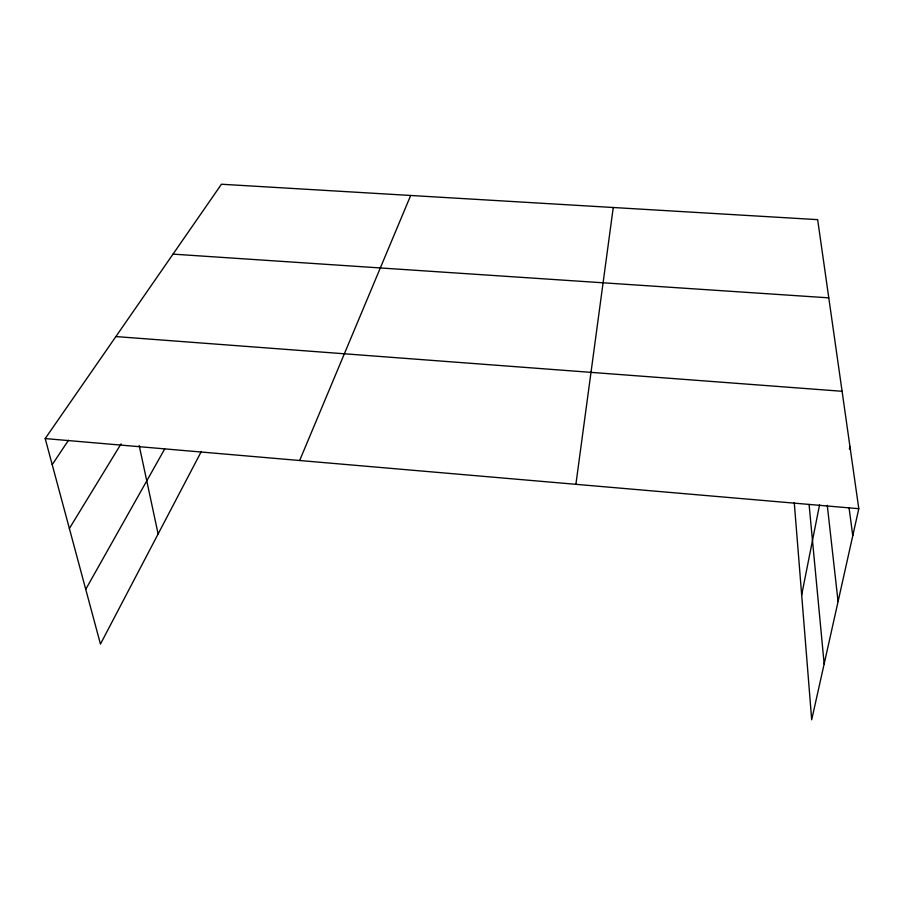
<?xml version="1.0" encoding="UTF-8"?>
<svg xmlns="http://www.w3.org/2000/svg" width="904" height="904" viewBox="0 0 904 904"><rect width="100%" height="100%" fill="white"/><g stroke="black" fill="none" stroke-linecap="round" stroke-linejoin="round"><path stroke-width="1.36" d="M575.893 484.318L613.251 207.502M801.667 594.968L819.555 504.827M849.387 449.096L849.941 446.452M201.287 451.537L100.457 644.089L45.2 438.576L221.446 184.235L817.657 219.649L858.8 508.703L811.69 719.765L794.266 502.647M299.653 460.509L410.687 195.467M85.733 589.329L164.72 448.938M69.371 528.49L121.068 443.853M52.206 464.656L68.467 440.293M173.014 254.126L828.787 297.845M115.881 336.57L842.087 391.285M45.2 438.576L858.8 508.703M139.182 445.457L158.121 533.97M849.059 507.777L852.766 535.722M827.273 505.279L838.076 601.567M809.08 504.511L824.154 663.931"/></g></svg>
